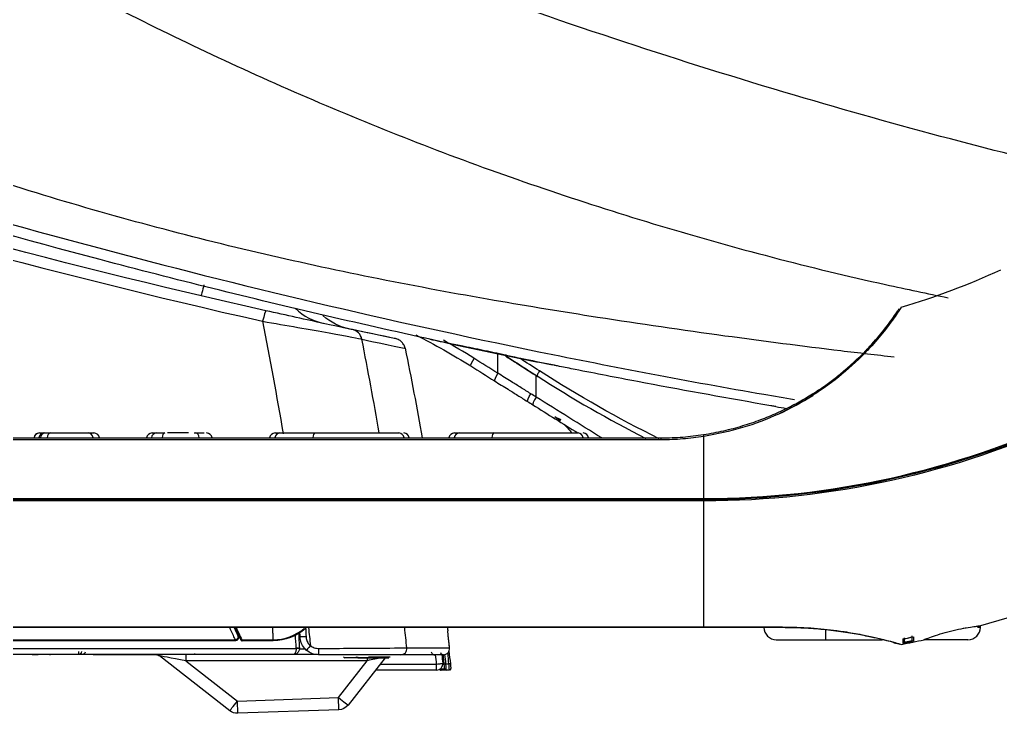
# Model space of a CAD drawing. Header units: millimetres. Extents: x 28 to 3046, y 8 to 3716.
# Drawn here: x 348.6 to 507.2, y 503.7 to 616 of the extents above; entities that cross this region are included whole.
import ezdxf

# ---------------------------------------------------------------- set-up
doc = ezdxf.new("R2010")
doc.units = ezdxf.units.MM
doc.layers.add('1LINE', color=7, linetype='CONTINUOUS')

msp = doc.modelspace()

# ---------------------------------------------------------------- linework, layer by layer
at = {"layer": '1LINE', "linetype": 'Continuous'}
for p, q in [((425.96, 558.73), (425.95, 561.91)), ((432.15, 554.86), (432.14, 558.34)), ((370.04, 549.06), (370.04, 549.06)), ((372.52, 549.07), (372.52, 549.06)), ((376.83, 549.07), (376.83, 549.06)), ((377.87, 549.07), (377.87, 549.06)), ((389.95, 549.06), (396.38, 549.06)), ((400.33, 549.07), (400.33, 549.06)), ((422.83, 549.07), (422.83, 549.06)), ((435.36, 549.07), (435.36, 549.06)), ((435.85, 549.07), (435.85, 549.06)), ((436.06, 549.07), (436.06, 549.06)), ((308.86, 548.26), (452.4, 548.26)), ((452.4, 547.94), (308.86, 547.94)), ((459.3, 538.45), (459.3, 548.49)), ((309.07, 538.45), (459.3, 538.45)), ((459.3, 538.25), (309.07, 538.25)), ((459.3, 538.05), (309.07, 538.05)), ((459.3, 538.25), (459.3, 538.45)), ((459.3, 538.05), (459.3, 538.25)), ((459.3, 517.67), (459.3, 538.05)), ((308.15, 517.67), (459.3, 517.67)), ((459.3, 517.55), (308.15, 517.55)), ((459.3, 517.55), (459.3, 517.67)), ((479, 515.6), (479, 517.18)), ((504, 517.6), (503.53, 517.6)), ((504, 517.6), (504, 517.87)), ((389.64, 515.58), (389.64, 515.58)), ((417.87, 516.97), (417.87, 517.01)), ((471, 515.6), (479, 515.6)), ((479, 515.6), (488.15, 515.6)), ((502, 515.6), (494.91, 515.6)), ((384.58, 515.43), (384.61, 515.43)), ((389.65, 515.43), (389.64, 515.43)), ((358.13, 513.69), (358.13, 513.19)), ((382.59, 504.11), (371.25, 512.97)), ((376.84, 513.36), (376.93, 513.29)), ((407.73, 512.69), (401.74, 505.03)), ((375.48, 512.19), (383.83, 505.67)), ((404.82, 512.19), (375.48, 512.19)), ((400.17, 506.24), (404.82, 512.19)), ((417.51, 511.68), (418.05, 511.68)), ((418.13, 510.67), (417.58, 510.67)), ((383.83, 505.67), (400.17, 506.24)), ((400.24, 504.26), (400.17, 506.24)), ((383.89, 503.69), (383.83, 505.67)), ((400.24, 504.26), (383.89, 503.69))]:
    msp.add_line(p, q, dxfattribs=at)
at = {"layer": '1LINE', "linetype": 'Continuous', "extrusion": (0, 0, -1)}
for centre, radius, start, end in [((-459.3, 678.25), 113.45, 245, 253.688), ((-654.59, 1751.26), 1212, 281.67107, 282.02617), ((-459.3, 678.25), 140, 245.0022, 270), ((-459.3, 678.25), 140.2, 245, 270), ((-383.53, 515.93), 0.5, 155, 269.9996), ((-459.3, 678.25), 166.4, 258.2425, 258.8404), ((-358.13, 513.69), 0.5, 180, 269.9996), ((-358.73, 513.69), 0.5, 193.3465, 269.9996), ((-370.64, 512.19), 1, 89.9996, 128), ((-400.17, 506.26), 2, 218, 268.005), ((-383.83, 505.69), 2, 268.005, 308)]:
    msp.add_arc(centre, radius, start, end, dxfattribs=at)
at = {"layer": '1LINE', "linetype": 'Continuous'}
for centre, radius, start, end in [((459.3, 678.25), 139.8, 270, 294.9978), ((459.3, 678.25), 166.5, 285.4709, 295), ((471, 517.6), 2, 180, 270), ((502, 517.6), 2, 270, 0), ((384.61, 515.63), 0.2, 205, 226.1278), ((459.3, 678.25), 166.5, 281.0556, 282.343), ((459.3, 678.25), 165.68, 281.2003, 281.2844), ((459.3, 678.25), 165.68, 281.2084, 281.8091), ((459.3, 678.25), 165.68, 281.2844, 281.6214), ((417.16, 514.17), 1, 0, 5.9576), ((459.3, 678.25), 166.2, 281.3001, 281.6902), ((403.3, 512.94), 0.25, 201.8015, 270.0004), ((416.05, 511.69), 1, 0, 6.0644)]:
    msp.add_arc(centre, radius, start, end, dxfattribs=at)
for centre, major_axis, ratio, start_param, end_param in [((388, 566.89), (-0.44, -1.95), 0.064556, 3.141593, 4.601267), ((402.01, 563.83), (-0.42, -1.96), 0.996949, 1.984307, 3.141593), ((422.38, 561.17), (-0.8, -1.27), 0.145348, 4.823666, 6.295632), ((426.23, 558.76), (-0.8, -1.27), 0.146015, 4.824086, 6.29573), ((432.74, 558.96), (-0.433, -0.673), 0.132565, 4.594453, 6.296702), ((432.41, 554.89), (-0.8, -1.27), 0.134419, 4.816869, 6.295865), ((429.87, 543.18), (-3.9, -9.21), 0.996827, 2.87027, 2.984184), ((351.84, 548.16), (0, -0.9), 1, 3.141531, 4.734766), ((351.84, 548.16), (0, -0.9), 1, 3.141531, 4.734766), ((351.84, 548.16), (0, -0.9), 1, 3.141531, 4.601036), ((351.84, 548.16), (0, 0.9), 1, 0, 1.45945), ((352.5, 548.16), (0, -0.9), 0.849097, 3.141593, 4.601034), ((352.71, 548.16), (0, 0.9), 0.801831, 0, 1.459443), ((353.61, 548.16), (0, 0.9), 0.597396, 0, 1.459442), ((359.77, 548.16), (0, 0.9), 0.801859, 4.823746, 6.283185), ((360.64, 548.16), (0, -0.9), 1, 1.68216, 3.141654), ((360.64, 548.16), (0, 0.9), 1, 4.823743, 6.283188), ((370.04, 548.16), (0, -0.9), 1, 3.141605, 4.601022), ((370.7, 548.16), (0, 0.9), 0.84904, 0, 1.45944), ((372.12, 548.16), (0, 0.9), 0.528242, 0, 1.459439), ((377.11, 548.16), (0, -0.9), 0.607577, 1.682154, 3.141593), ((378.84, 548.16), (0, 0.9), 1, 4.823743, 6.283165), ((378.84, 548.16), (0, -0.9), 1, 1.682145, 3.141595), ((389.94, 548.16), (0, 0.9), 1, 6.28318, 7.742636), ((390.72, 548.16), (0, -0.9), 0.924754, 3.141593, 4.601035), ((396.38, 548.16), (0, 0.9), 0.380448, 0, 1.459443), ((409.96, 548.16), (0, -0.9), 0.924772, 1.682153, 3.141593), ((410.74, 548.16), (0, 0.9), 1, 4.823747, 6.283175), ((418.94, 548.16), (0, 0.9), 1, 0.000014, 1.459447), ((419.74, 548.16), (0, 0.9), 0.923505, 0, 1.459442), ((425.35, 548.16), (0, -0.9), 0.383556, 3.141593, 4.601033), ((438.94, 548.16), (0, 0.9), 0.923506, 4.823744, 6.283185), ((439.74, 548.16), (0, 0.9), 1, 4.823753, 6.283186), ((452.4, 547.76), (0, 0.5), 0.004925, 5.085795, 6.283185), ((459.3, 548.3), (0.076, -0.494), 0.063383, 1.961824, 3.141593), ((383.53, 515.93), (0.453, 0.211), 0.664522, 4.381758, 6.283185), ((383.53, 515.93), (0, -0.5), 0.040432, 5.49741, 6.283186), ((384.57, 515.72), (-0.181, -0.085), 0.664605, 0, 1.240516), ((389.65, 515.93), (0, 0.5), 0.024925, 2.356112, 3.141599), ((394.98, 516.08), (-0.999, -0.044), 0.002272, 4.747879, 6.283185), ((393.37, 514.21), (-0.499, -0.026), 0.002616, 3.141593, 4.747889), ((393.37, 514.19), (-0.5, 0), 0.000781, 3.141593, 4.747977), ((395.68, 514.64), (-0.647, -0.763), 0.026759, 4.734091, 6.283185), ((396.98, 514.17), (0, -1), 0.053326, 0, 1.580944), ((410.26, 514.17), (0, -1), 0.997223, 0, 1.677548), ((417.16, 514.17), (0, -1), 0.999997, 0, 1.677201), ((375.51, 512.19), (-4.26, 0.79), 0.000598, 4.720217, 6.284334), ((375.48, 512.19), (0, -1), 0.000306, 3.140868, 4.703673), ((401.23, 512.94), (0, 0.25), 1, 2.020669, 3.142169), ((401.23, 512.94), (0, 0.25), 1, 2.020544, 3.142117), ((402.98, 512.94), (0, 0.25), 0.311229, 1.951305, 3.141595), ((403.3, 512.94), (0, 0.25), 0.103939, 1.951304, 3.141593), ((404.82, 512.19), (0, -1), 0.000306, 4.182525, 4.703673), ((404.8, 512.19), (3.02, 0.62), 0.001407, 0.730441, 1.56354), ((415.7, 513.67), (0, 0.5), 0.999996, 1.6772, 2.587732), ((415.7, 513.67), (0, 0.5), 0.999996, 2.758011, 3.141593), ((417.16, 514.17), (0, -1), 0.639245, 5.398127, 6.283185), ((416.05, 511.69), (0, -1), 0.99993, 0, 1.677044), ((416.05, 511.69), (0, -1), 0.001745, 0.0028, 1.53589), ((416.05, 511.69), (0.994, 0.106), 0.034889, 4.710436, 6.294974), ((416.79, 510.9), (0, -0.23), 0.999614, 5.017435, 6.283192), ((417.51, 511.68), (0.229, 0.024), 0.013885, 1.569311, 3.130338), ((417.58, 510.9), (0, -0.23), 0.999934, 4.818791, 6.283192), ((418.05, 511.68), (0.229, 0.024), 0.013885, 6.272035, 7.852497), ((400.17, 506.26), (1.58, -1.23), 0.00668, 4.717996, 6.283188), ((383.83, 505.69), (-1.23, -1.58), 0.005607, 0, 1.564117)]:
    msp.add_ellipse(centre, major_axis=major_axis, ratio=ratio, start_param=start_param, end_param=end_param, dxfattribs=at)
for points, knots in [([(761.81, 557.54), (756.15, 557.76), (741.74, 558.4), (719.42, 559.32), (695.76, 561.27), (674.71, 563.9), (656.23, 566.62), (640.31, 569.19), (627.63, 571.3), (617.85, 572.93), (610.66, 574.13), (604.56, 575.12), (598.65, 576.08), (592.01, 577.12), (584.21, 578.36), (573.49, 580.18), (559.38, 582.77), (541.47, 586.42), (521.08, 591.02), (498.27, 596.76), (473.08, 603.83), (446.19, 612.24), (417.77, 622.11), (387.98, 633.55), (356.44, 646.94), (324.22, 662.02), (302.77, 673.07), (292.25, 678.74)], [0, 0, 0, 0, 0.034711, 0.088301, 0.136746, 0.180041, 0.218157, 0.251073, 0.278777, 0.296882, 0.311761, 0.323413, 0.334716, 0.348427, 0.364551, 0.383095, 0.415102, 0.452465, 0.495199, 0.543315, 0.596825, 0.655737, 0.716239, 0.781554, 0.851683, 0.926624, 1, 1, 1, 1]), ([(292.81, 660.01), (294.75, 658.74), (299.1, 655.88), (308.41, 649.87), (325.81, 638.96), (351.4, 624.19), (383.48, 608.13), (417, 594.02), (452.14, 582.17), (479.66, 574.93), (495.42, 571.62), (498.8, 570.95)], [0, 0, 0, 0, 0.032088, 0.072273, 0.153898, 0.316128, 0.475287, 0.634086, 0.794383, 0.95599, 1, 1, 1, 1]), ([(490.04, 561.32), (487.18, 561.65), (478.05, 562.72), (462.06, 564.78), (443.36, 567.52), (418.46, 571.58), (387.98, 577.61), (357.22, 585.85), (332.8, 593.83), (314.41, 600.47), (299.2, 606.34), (287.75, 610.96), (282.41, 613.21), (280.04, 614.2)], [0, 0, 0, 0, 0.039531, 0.126022, 0.221232, 0.298753, 0.472379, 0.647874, 0.737097, 0.827719, 0.919109, 0.963965, 1, 1, 1, 1]), ([(290.19, 600.25), (313.36, 592.6), (336.83, 585.57), (384.36, 572.85), (408.4, 567.17), (444.71, 559.73), (456.85, 557.43), (470.65, 555.03), (472.29, 554.75), (473.94, 554.47)], [0, 0, 0, 0, 0.389484, 0.389484, 0.778968, 0.778968, 0.97371, 0.97371, 1, 1, 1, 1]), ([(435.09, 560.01), (433.54, 560.32), (432, 560.63), (428.91, 561.27), (427.37, 561.59), (422.74, 562.56), (419.66, 563.21), (410.44, 565.22), (404.3, 566.6), (385.95, 570.87), (373.77, 573.9), (337.46, 583.52), (313.52, 590.64), (289.84, 598.44)], [0, 0, 0, 0, 0.03125, 0.03125, 0.0625, 0.0625, 0.125, 0.125, 0.25, 0.25, 0.5, 0.5, 1, 1, 1, 1]), ([(378.42, 573.03), (378.31, 572.59), (378.19, 572.1), (378.02, 571.42), (377.97, 571.25), (377.96, 571.25)], [0, 0, 0, 0, 0.5, 0.5, 1, 1, 1, 1]), ([(402.43, 565.78), (402.17, 565.84), (400.42, 566.21), (395.12, 567.36), (391.77, 568.1), (388.44, 568.85)], [0, 0, 0, 0, 0.5, 0.5, 1, 1, 1, 1]), ([(393.13, 569.27), (393.16, 569.24), (393.19, 569.21), (394.52, 567.98), (396.14, 567.14), (397.87, 566.76)], [0, 0, 0, 0, 0.024123, 0.024123, 1, 1, 1, 1]), ([(486.15, 563.11), (487, 564.02), (488.73, 566.08), (490.18, 568.11), (490.64, 568.79), (490.73, 568.94)], [0, 0, 0, 0, 0.337412, 0.787117, 1, 1, 1, 1]), ([(491.02, 569.14), (490.92, 568.98), (490.46, 568.27), (489.02, 566.22), (487.28, 564.11), (486.44, 563.18)], [0, 0, 0, 0, 0.218075, 0.664371, 1, 1, 1, 1]), ([(490.88, 569.16), (490.88, 569.16), (490.88, 569.16), (490.83, 569.08), (490.73, 568.93)], [0, 0, 0, 0, 0.00632, 1, 1, 1, 1]), ([(491.16, 569.37), (491.16, 569.37), (491.16, 569.37), (491.11, 569.29), (491.02, 569.14)], [0, 0, 0, 0, 0.007193, 1, 1, 1, 1]), ([(387.92, 567.14), (391.78, 566.47), (395.64, 565.79), (401.68, 564.71), (403.66, 564.34), (403.97, 564.23)], [0, 0, 0, 0, 0.5, 0.5, 1, 1, 1, 1]), ([(410.96, 562.77), (410.92, 562.99), (410.83, 563.2), (410.6, 563.58), (410.45, 563.76), (410.11, 564.04), (409.91, 564.16), (409.6, 564.27), (409.51, 564.3), (409.41, 564.32)], [0, 0, 0, 0, 0.290266, 0.290266, 0.580532, 0.580532, 0.870799, 0.870799, 1, 1, 1, 1]), ([(414.98, 564.23), (416.09, 563.99), (417.2, 563.75), (421.04, 562.92), (423.78, 562.34), (429.27, 561.19), (432.02, 560.63), (434.76, 560.07)], [0, 0, 0, 0, 0.16814, 0.16814, 0.58407, 0.58407, 1, 1, 1, 1]), ([(459.22, 548.79), (460.32, 548.98), (462.48, 549.36), (465.56, 550.2), (468.44, 551.17), (471.1, 552.27), (473.55, 553.45), (475.79, 554.7), (477.82, 555.98), (479.66, 557.27), (482.38, 559.38), (484.27, 561.15), (485.5, 562.42)], [0, 0, 0, 0, 0.10622, 0.207655, 0.30439, 0.396522, 0.484164, 0.567447, 0.646525, 0.721577, 0.792812, 1, 1, 1, 1]), ([(485.78, 562.47), (485.78, 562.47), (484.56, 561.17), (481.84, 558.59), (477.82, 555.64), (475.25, 554.13), (474.38, 553.65)], [0, 0, 0, 0, 0.001153, 0.418163, 0.806527, 1, 1, 1, 1]), ([(485.5, 562.42), (485.5, 562.42), (485.73, 562.65), (485.95, 562.88), (486.15, 563.11)], [0, 0, 0, 0, 0.019037, 1, 1, 1, 1]), ([(427.2, 561.52), (427.28, 561.47), (427.35, 561.42), (427.97, 561.02), (428.51, 560.67), (429.87, 559.8), (430.68, 559.28), (431.71, 558.62), (431.93, 558.48), (432.14, 558.34)], [0, 0, 0, 0, 0.04631, 0.04631, 0.374951, 0.374951, 0.867915, 0.867915, 1, 1, 1, 1]), ([(470.91, 553.33), (470.91, 553.33), (470.91, 553.33), (470.91, 553.33), (470.9, 553.33), (470.9, 553.33), (470.9, 553.33), (470.84, 553.34), (470.79, 553.35), (470.52, 553.4), (470.31, 553.43), (469.68, 553.54), (469.25, 553.61), (462.06, 554.86), (455.31, 556.09), (445.19, 558.01), (441.82, 558.67), (437.61, 559.5), (436.77, 559.67), (435.72, 559.88), (435.51, 559.92), (435.24, 559.98), (435.19, 559.99), (435.13, 560), (435.11, 560), (435.1, 560.01), (435.09, 560.01), (435.09, 560.01), (435.09, 560.01), (435.09, 560.01)], [0, 0, 0, 0, 0.000002, 0.000002, 0.000086, 0.000086, 0.000362, 0.000362, 0.004779, 0.004779, 0.022448, 0.022448, 0.057785, 0.057785, 0.623218, 0.623218, 0.905902, 0.905902, 0.97657, 0.97657, 0.994237, 0.994237, 0.998654, 0.998654, 0.999758, 0.999758, 0.999998, 0.999998, 1, 1, 1, 1]), ([(431.29, 555.4), (430.76, 555.73), (430.24, 556.06), (429.19, 556.71), (428.66, 557.04), (427.41, 557.82), (426.69, 558.28), (425.96, 558.73), (425.96, 558.73), (425.96, 558.73)], [0, 0, 0, 0, 0.295379, 0.295379, 0.590756, 0.590756, 0.999991, 0.999991, 1, 1, 1, 1]), ([(425.44, 557.48), (426.16, 557.03), (426.89, 556.58), (428.13, 555.8), (428.66, 555.47), (429.7, 554.81), (430.22, 554.49), (430.75, 554.16)], [0, 0, 0, 0, 0.409247, 0.409247, 0.704623, 0.704623, 1, 1, 1, 1]), ([(432.4, 558.22), (432.39, 558.23), (432.39, 558.23), (432.36, 558.23), (432.33, 558.23), (432.31, 558.23)], [0, 0, 0, 0, 0.09646, 0.09646, 1, 1, 1, 1]), ([(432.15, 554.86), (432.15, 554.86), (432.15, 554.86), (431.87, 555.04), (431.58, 555.22), (431.29, 555.4)], [0, 0, 0, 0, 0.000058, 0.000058, 1, 1, 1, 1]), ([(474.38, 553.65), (473.4, 553.11), (470.55, 551.68), (465.55, 549.73), (461.4, 548.91), (459.3, 548.49)], [0, 0, 0, 0, 0.213963, 0.601997, 1, 1, 1, 1]), ([(471.2, 552.05), (471.24, 552.07), (473.23, 552.98), (475.17, 554.03), (476.96, 555.17), (476.98, 555.18)], [0, 0, 0, 0, 0.020683, 0.987127, 1, 1, 1, 1]), ([(436.62, 550.49), (436.75, 550.37), (437.16, 549.98), (437.58, 549.49), (437.83, 549.15)], [0, 0, 0, 0, 0.338627, 1, 1, 1, 1]), ([(351.84, 549.06), (351.84, 549.06), (351.84, 549.06), (351.86, 549.06), (351.96, 549.06), (352.31, 549.06), (352.58, 549.06), (353.11, 549.06), (353.35, 549.06), (353.61, 549.06)], [0, 0, 0, 0, 0.000015, 0.000015, 0.375269, 0.375269, 0.754025, 0.754025, 1, 1, 1, 1]), ([(353.61, 549.06), (354.01, 549.06), (354.46, 549.06), (355.39, 549.06), (355.89, 549.06), (356.88, 549.06), (357.37, 549.06), (358.29, 549.06), (358.73, 549.06), (359.35, 549.06), (359.57, 549.06), (359.77, 549.06)], [0, 0, 0, 0, 0.21451, 0.21451, 0.429088, 0.429088, 0.64342, 0.64342, 0.859677, 0.859677, 1, 1, 1, 1]), ([(359.77, 549.06), (360.06, 549.06), (360.29, 549.06), (360.57, 549.06), (360.64, 549.06), (360.64, 549.06)], [0, 0, 0, 0, 0.526656, 0.526656, 1, 1, 1, 1]), ([(370.07, 549.06), (370.07, 549.06), (370.07, 549.06), (370.13, 549.06), (370.27, 549.06), (370.7, 549.06), (371, 549.06), (371.58, 549.06), (371.84, 549.06), (372.12, 549.06)], [0, 0, 0, 0, 0.000005, 0.000005, 0.375263, 0.375263, 0.754026, 0.754026, 1, 1, 1, 1]), ([(370.95, 549.06), (371.24, 549.06), (371.61, 549.06), (372.03, 549.06), (372.04, 549.06), (372.05, 549.06)], [0, 0, 0, 0, 0.976569, 0.976569, 1, 1, 1, 1]), ([(396.38, 549.06), (398.92, 549.06), (401.83, 549.06), (406.84, 549.06), (408.91, 549.06), (409.96, 549.06)], [0, 0, 0, 0, 0.5, 0.5, 1, 1, 1, 1]), ([(418.95, 549.06), (418.95, 549.06), (419.21, 549.06), (420.76, 549.06), (422.81, 549.06), (425.35, 549.06)], [0, 0, 0, 0, 0.333476, 0.333476, 1, 1, 1, 1]), ([(425.35, 549.06), (427.89, 549.06), (430.8, 549.06), (435.82, 549.06), (437.89, 549.06), (438.94, 549.06)], [0, 0, 0, 0, 0.5, 0.5, 1, 1, 1, 1]), ([(452.4, 548.26), (453.56, 548.28), (455.84, 548.34), (458.1, 548.64), (459.22, 548.79)], [0, 0, 0, 0, 0.507118, 1, 1, 1, 1]), ([(459.3, 548.49), (458.15, 548.33), (455.87, 548.02), (453.56, 547.96), (452.4, 547.94)], [0, 0, 0, 0, 0.499116, 1, 1, 1, 1]), ([(383.51, 515.58), (383.41, 515.8), (383.3, 516.03), (383, 516.69), (382.79, 517.12), (382.59, 517.55)], [0, 0, 0, 0, 0.342458, 0.342458, 1, 1, 1, 1]), ([(384.38, 515.63), (384.19, 516.04), (384, 516.45), (383.7, 517.09), (383.6, 517.32), (383.49, 517.55)], [0, 0, 0, 0, 0.641282, 0.641282, 1, 1, 1, 1]), ([(383.64, 517.55), (383.77, 517.26), (383.91, 516.97), (384.22, 516.32), (384.39, 515.95), (384.56, 515.58)], [0, 0, 0, 0, 0.439161, 0.439161, 1, 1, 1, 1]), ([(459.3, 517.67), (461.44, 517.67), (465.68, 517.67), (469.91, 517.66), (472.01, 517.66)], [0, 0, 0, 0, 0.504144, 1, 1, 1, 1]), ([(484.62, 516.37), (483.73, 516.54), (481.8, 516.87), (478.69, 517.25), (475.37, 517.5), (473.12, 517.54), (471.98, 517.55)], [0, 0, 0, 0, 0.240896, 0.499207, 0.744586, 1, 1, 1, 1]), ([(472.01, 517.66), (472.78, 517.65), (474.31, 517.63), (476.56, 517.51), (478.72, 517.32), (480.11, 517.16), (480.78, 517.07)], [0, 0, 0, 0, 0.256585, 0.508464, 0.757572, 1, 1, 1, 1]), ([(494.98, 515.64), (494.98, 515.64), (494.85, 515.59), (494.84, 515.58), (495.48, 515.84), (496.7, 516.28), (498.29, 516.78), (500.06, 517.23), (501.75, 517.55), (503.06, 517.73), (503.69, 517.8), (503.79, 517.81), (503.79, 517.81)], [0, 0, 0, 0, 0.000274, 0.1166, 0.233216, 0.350256, 0.467905, 0.584989, 0.701888, 0.818447, 0.935327, 1, 1, 1, 1]), ([(503.73, 517.8), (503.73, 517.8), (503.69, 517.8), (503.64, 517.79), (503.57, 517.79)], [0, 0, 0, 0, 0.024639, 1, 1, 1, 1]), ([(337.56, 515.58), (342.32, 515.58), (347.07, 515.58), (354.61, 515.58), (357.4, 515.58), (364.95, 515.58), (369.7, 515.58), (374.51, 515.58), (374.56, 515.58), (377.12, 515.58), (379.62, 515.58), (382.59, 515.58), (383.05, 515.58), (383.51, 515.58)], [0, 0, 0, 0, 0.310561, 0.310561, 0.492588, 0.492588, 0.803115, 0.803115, 0.80638, 0.80638, 0.969775, 0.969775, 1, 1, 1, 1]), ([(383.88, 515.58), (383.88, 515.57), (383.87, 515.57), (383.83, 515.53), (383.8, 515.5), (383.76, 515.48)], [0, 0, 0, 0, 0.13485, 0.13485, 1, 1, 1, 1]), ([(384.43, 515.54), (384.43, 515.54), (384.42, 515.55), (384.42, 515.55), (384.42, 515.56), (384.4, 515.59), (384.39, 515.61), (384.38, 515.63)], [0, 0, 0, 0, 0.158918, 0.158918, 0.580266, 0.580266, 1, 1, 1, 1]), ([(384.56, 515.58), (384.57, 515.53), (384.6, 515.45), (384.6, 515.44), (384.61, 515.43)], [0, 0, 0, 0, 0.517837, 1, 1, 1, 1]), ([(395.04, 513.88), (394.78, 514.1), (394.56, 514.36), (394.22, 514.94), (394.1, 515.26), (394.01, 515.74), (393.99, 515.89), (393.98, 516.04)], [0, 0, 0, 0, 0.410042, 0.410042, 0.820133, 0.820133, 1, 1, 1, 1]), ([(394.95, 516.08), (394.95, 515.98), (394.96, 515.88), (395.02, 515.57), (395.11, 515.35), (395.33, 514.96), (395.48, 514.79), (395.65, 514.64)], [0, 0, 0, 0, 0.179833, 0.179833, 0.589894, 0.589894, 1, 1, 1, 1]), ([(418.12, 514.59), (418.11, 514.73), (418.04, 515.38), (417.96, 516.12), (417.92, 516.55), (417.91, 516.67)], [0, 0, 0, 0, 0.148769, 0.713643, 1, 1, 1, 1]), ([(480.78, 517.07), (481.18, 517.02), (482.59, 516.82), (483.92, 516.59), (484.83, 516.41)], [0, 0, 0, 0, 0.281, 1, 1, 1, 1]), ([(485.78, 516.14), (485.41, 516.22), (485.02, 516.3), (484.62, 516.37), (484.62, 516.37)], [0, 0, 0, 0, 0.981022, 1, 1, 1, 1]), ([(484.83, 516.41), (484.84, 516.41), (485.22, 516.33), (485.6, 516.26), (485.97, 516.18)], [0, 0, 0, 0, 0.012022, 1, 1, 1, 1]), ([(490.99, 514.85), (490.98, 514.86), (490.65, 514.95), (489.09, 515.39), (487.14, 515.86), (485.78, 516.14)], [0, 0, 0, 0, 0.269615, 0.554976, 1, 1, 1, 1]), ([(485.97, 516.18), (487.35, 515.89), (489.32, 515.39), (490.47, 515.06), (490.77, 514.97), (490.77, 514.97)], [0, 0, 0, 0, 0.610212, 0.998919, 1, 1, 1, 1]), ([(491.5, 515), (491.5, 515.06), (491.5, 515.16), (491.5, 515.4), (491.5, 515.55), (491.5, 515.73)], [0, 0, 0, 0, 0.5, 0.5, 1, 1, 1, 1]), ([(491.66, 515.88), (491.66, 515.73), (491.66, 515.6), (491.66, 515.38), (491.66, 515.3), (491.66, 515.23)], [0, 0, 0, 0, 0.5, 0.5, 1, 1, 1, 1]), ([(492.96, 515.56), (492.96, 515.61), (492.96, 515.69), (492.96, 515.89), (492.96, 516.04), (492.96, 516.22), (492.96, 516.22), (492.96, 516.22)], [0, 0, 0, 0, 0.435534, 0.435534, 0.999942, 0.999942, 1, 1, 1, 1]), ([(493.2, 516.08), (493.2, 515.88), (493.2, 515.71), (493.2, 515.51), (493.2, 515.44), (493.2, 515.37), (493.2, 515.36), (493.2, 515.35)], [0, 0, 0, 0, 0.559017, 0.559017, 0.892791, 0.892791, 1, 1, 1, 1]), ([(321.09, 514.19), (322.78, 514.19), (324.47, 514.19), (335.79, 514.19), (345.42, 514.19), (361.48, 514.19), (367.9, 514.19), (380.67, 514.19), (387.01, 514.19), (393.35, 514.19)], [0, 0, 0, 0, 0.070171, 0.070171, 0.470233, 0.470233, 0.73693, 0.73693, 1, 1, 1, 1]), ([(383.53, 515.43), (383.07, 515.43), (382.6, 515.43), (379.63, 515.43), (377.12, 515.43), (374.57, 515.43), (374.52, 515.43), (369.71, 515.43), (364.96, 515.43), (357.42, 515.43), (354.63, 515.43), (347.09, 515.43), (342.34, 515.43), (337.58, 515.43)], [0, 0, 0, 0, 0.030225, 0.030225, 0.193854, 0.193854, 0.197119, 0.197119, 0.507412, 0.507412, 0.689439, 0.689439, 1, 1, 1, 1]), ([(384.46, 515.5), (384.47, 515.49), (384.49, 515.47), (384.52, 515.45), (384.56, 515.43), (384.59, 515.43), (384.61, 515.43)], [0, 0, 0, 0, 0.250788, 0.504591, 0.755985, 1, 1, 1, 1]), ([(393.35, 514.19), (393.35, 514.1), (393.34, 514.01), (393.32, 513.85), (393.31, 513.77), (393.26, 513.61), (393.23, 513.52), (393.14, 513.36), (393.08, 513.28), (393, 513.22), (392.97, 513.21), (392.94, 513.2), (392.92, 513.19), (392.9, 513.19), (392.9, 513.19), (392.89, 513.19), (392.88, 513.19), (392.88, 513.19), (392.88, 513.19), (392.87, 513.19), (392.87, 513.19), (392.87, 513.19), (392.87, 513.19), (392.87, 513.19)], [0, 0, 0, 0, 0.156688, 0.156688, 0.305521, 0.305521, 0.504285, 0.504285, 0.781379, 0.781379, 0.886283, 0.886283, 0.939273, 0.939273, 0.967344, 0.967344, 0.982399, 0.982399, 0.990502, 0.990502, 0.996169, 0.996169, 1, 1, 1, 1]), ([(393.87, 514.19), (393.87, 514.1), (393.86, 514.01), (393.81, 513.85), (393.78, 513.77), (393.69, 513.61), (393.62, 513.52), (393.46, 513.37), (393.35, 513.3), (393.23, 513.26), (393.22, 513.25), (393.16, 513.23), (393.1, 513.21), (393.02, 513.2), (392.99, 513.19), (392.95, 513.19), (392.93, 513.19), (392.91, 513.19), (392.9, 513.19), (392.89, 513.19), (392.89, 513.19), (392.88, 513.19), (392.88, 513.19), (392.87, 513.19), (392.87, 513.19), (392.87, 513.19)], [0, 0, 0, 0, 0.156924, 0.156924, 0.305979, 0.305979, 0.505039, 0.505039, 0.740447, 0.740447, 0.765915, 0.765915, 0.879279, 0.879279, 0.935661, 0.935661, 0.96542, 0.96542, 0.981365, 0.981365, 0.989945, 0.989945, 0.996163, 0.996163, 1, 1, 1, 1]), ([(395.65, 514.64), (395.83, 514.5), (396.04, 514.38), (396.51, 514.22), (396.77, 514.18), (397.03, 514.18)], [0, 0, 0, 0, 0.472195, 0.472195, 1, 1, 1, 1]), ([(397.03, 514.18), (400.67, 514.2), (404.16, 514.23), (409.35, 514.26), (410.98, 514.27), (411.25, 514.28)], [0, 0, 0, 0, 0.5, 0.5, 1, 1, 1, 1]), ([(490.03, 515.12), (490.22, 515.07), (490.39, 515.03), (490.53, 514.99), (490.53, 514.99)], [0, 0, 0, 0, 0.995579, 1, 1, 1, 1]), ([(491.86, 515.25), (491.85, 515.23), (491.85, 515.22), (491.83, 515.2), (491.83, 515.19), (491.82, 515.17), (491.8, 515.15), (491.74, 515.11), (491.71, 515.08), (491.62, 515.03), (491.56, 515.01), (491.5, 515), (491.5, 515), (491.5, 515)], [0, 0, 0, 0, 0.119925, 0.119925, 0.142965, 0.142965, 0.306574, 0.306574, 0.598497, 0.598497, 0.991758, 0.991758, 1, 1, 1, 1]), ([(491.5, 515), (491.5, 515), (491.5, 515), (491.53, 515.01), (491.56, 515.03), (491.6, 515.07), (491.62, 515.09), (491.64, 515.14), (491.65, 515.15), (491.65, 515.18), (491.65, 515.18), (491.66, 515.2), (491.66, 515.22), (491.66, 515.23)], [0, 0, 0, 0, 0.008226, 0.008226, 0.400753, 0.400753, 0.692677, 0.692677, 0.856622, 0.856622, 0.879696, 0.879696, 1, 1, 1, 1]), ([(493.2, 515.35), (493.2, 515.35), (493.2, 515.35), (493.19, 515.34), (493.18, 515.34), (493.14, 515.35), (493.11, 515.35), (493.06, 515.38), (493.04, 515.39), (493.01, 515.42), (493, 515.43), (492.98, 515.46), (492.98, 515.48), (492.97, 515.5)], [0, 0, 0, 0, 0.007875, 0.007875, 0.138079, 0.138079, 0.454131, 0.454131, 0.686846, 0.686846, 0.842591, 0.842591, 1, 1, 1, 1]), ([(392.87, 513.19), (386.7, 513.19), (380.54, 513.19), (367.95, 513.19), (361.53, 513.19), (345.48, 513.19), (335.85, 513.19), (324.69, 513.19), (323.16, 513.19), (321.63, 513.19)], [0, 0, 0, 0, 0.259434, 0.259434, 0.529808, 0.529808, 0.935387, 0.935387, 1, 1, 1, 1]), ([(350.62, 513.19), (350.65, 513.19), (350.7, 513.19), (350.83, 513.19), (350.91, 513.19), (351.09, 513.19), (351.19, 513.19), (351.37, 513.19), (351.46, 513.19), (351.58, 513.19), (351.61, 513.19), (351.64, 513.19)], [0, 0, 0, 0, 0.190629, 0.190629, 0.448972, 0.448972, 0.716356, 0.716356, 0.926593, 0.926593, 1, 1, 1, 1]), ([(353.44, 513.19), (353.48, 513.19), (353.51, 513.19), (353.59, 513.19), (353.61, 513.19), (353.6, 513.19)], [0, 0, 0, 0, 0.402858, 0.402858, 1, 1, 1, 1]), ([(360.68, 513.17), (360.61, 513.17), (360.54, 513.18), (360.46, 513.19), (360.46, 513.19), (360.46, 513.19)], [0, 0, 0, 0, 0.992923, 0.992923, 1, 1, 1, 1]), ([(396.77, 513.19), (396.2, 513.19), (395.62, 513.19), (394.32, 513.19), (393.59, 513.19), (392.87, 513.19)], [0, 0, 0, 0, 0.451528, 0.451528, 1, 1, 1, 1]), ([(396.98, 513.17), (396.61, 513.17), (396.24, 513.24), (395.59, 513.49), (395.29, 513.66), (395.04, 513.88)], [0, 0, 0, 0, 0.523359, 0.523359, 1, 1, 1, 1]), ([(410.26, 513.17), (410, 513.17), (408.49, 513.17), (403.64, 513.17), (400.38, 513.17), (396.98, 513.17)], [0, 0, 0, 0, 0.5, 0.5, 1, 1, 1, 1]), ([(402.98, 512.69), (402.71, 512.69), (402.45, 512.69), (402, 512.69), (401.8, 512.69), (401.49, 512.69), (401.37, 512.69), (401.25, 512.69), (401.23, 512.69), (401.23, 512.69)], [0, 0, 0, 0, 0.269142, 0.269142, 0.537769, 0.537769, 0.806505, 0.806505, 1, 1, 1, 1]), ([(403.3, 512.69), (403.3, 512.69), (403.3, 512.69), (403.28, 512.69), (403.26, 512.69), (403.2, 512.69), (403.17, 512.69), (403.08, 512.69), (403.03, 512.69), (402.98, 512.69)], [0, 0, 0, 0, 0.191473, 0.191473, 0.454556, 0.454556, 0.7277, 0.7277, 1, 1, 1, 1]), ([(403.3, 512.69), (404.57, 512.69), (405.88, 512.69), (407.77, 512.69), (408.33, 512.69), (408.33, 512.69), (407.78, 512.69), (405.87, 512.69), (404.58, 512.69), (403.3, 512.69)], [0, 0, 0, 0, 0.25, 0.25, 0.5, 0.5, 0.75, 0.75, 1, 1, 1, 1]), ([(405.02, 512.84), (405.74, 512.84), (406.42, 512.84), (407.98, 512.84), (408.56, 512.84), (408.56, 512.84), (408.56, 512.84), (408.56, 512.84)], [0, 0, 0, 0, 0.359523, 0.359523, 0.999798, 0.999798, 1, 1, 1, 1]), ([(417.28, 511.65), (417.26, 511.81), (417.25, 511.96), (417.19, 512.47), (417.16, 512.82), (417.12, 513.18)], [0, 0, 0, 0, 0.299636, 0.299636, 1, 1, 1, 1]), ([(406.92, 511.65), (409.49, 511.65), (412.06, 511.65), (415.11, 511.65), (415.58, 511.65), (416.06, 511.65)], [0, 0, 0, 0, 0.844708, 0.844708, 1, 1, 1, 1]), ([(416.56, 510.87), (416.66, 510.87), (416.76, 510.87), (416.93, 510.87), (417.01, 510.87), (417.19, 510.87), (417.28, 510.87), (417.36, 510.87)], [0, 0, 0, 0, 0.27282, 0.27282, 0.545639, 0.545639, 1, 1, 1, 1]), ([(416.57, 510.84), (416.57, 510.84), (416.57, 510.83), (416.58, 510.8), (416.6, 510.76), (416.65, 510.71), (416.71, 510.68), (416.76, 510.67), (416.79, 510.67)], [0, 0, 0, 0, 0.077026, 0.209516, 0.35318, 0.545425, 0.764555, 1, 1, 1, 1]), ([(417.36, 510.87), (417.36, 510.87), (417.36, 510.89), (417.35, 510.95), (417.35, 510.99), (417.34, 511.09), (417.33, 511.16), (417.32, 511.31), (417.31, 511.39), (417.29, 511.53), (417.29, 511.59), (417.28, 511.65)], [0, 0, 0, 0, 0.211431, 0.211431, 0.422843, 0.422843, 0.634648, 0.634648, 0.847535, 0.847535, 1, 1, 1, 1]), ([(417.51, 511.68), (417.52, 511.6), (417.52, 511.52), (417.54, 511.33), (417.55, 511.23), (417.56, 511.04), (417.57, 510.95), (417.58, 510.82), (417.58, 510.76), (417.58, 510.69), (417.59, 510.67), (417.58, 510.67)], [0, 0, 0, 0, 0.152278, 0.152278, 0.364998, 0.364998, 0.576794, 0.576794, 0.78835, 0.78835, 1, 1, 1, 1]), ([(418.13, 510.67), (418.13, 510.67), (418.13, 510.69), (418.12, 510.76), (418.12, 510.82), (418.11, 510.95), (418.1, 511.04), (418.09, 511.23), (418.08, 511.33), (418.07, 511.52), (418.06, 511.6), (418.05, 511.68)], [0, 0, 0, 0, 0.211649, 0.211649, 0.423206, 0.423206, 0.635001, 0.635001, 0.847721, 0.847721, 1, 1, 1, 1]), ([(418.24, 510.7), (418.24, 510.7), (418.27, 510.71), (418.3, 510.75), (418.33, 510.79), (418.35, 510.83), (418.36, 510.86), (418.36, 510.89), (418.36, 510.9), (418.36, 510.91), (418.36, 510.93), (418.36, 510.95), (418.35, 510.96)], [0, 0, 0, 0, 0.04907, 0.19013, 0.30938, 0.409306, 0.487411, 0.540459, 0.588597, 0.660219, 0.827736, 1, 1, 1, 1]), ([(418.28, 511.7), (418.29, 511.64), (418.29, 511.58), (418.31, 511.44), (418.32, 511.35), (418.33, 511.21), (418.34, 511.14), (418.35, 511.04), (418.35, 510.99), (418.35, 510.96), (418.35, 510.96), (418.35, 510.96)], [0, 0, 0, 0, 0.190556, 0.190556, 0.45663, 0.45663, 0.721363, 0.721363, 0.985626, 0.985626, 1, 1, 1, 1]), ([(416.05, 510.69), (415.39, 510.69), (414.72, 510.69), (411.42, 510.69), (408.79, 510.69), (406.16, 510.69)], [0, 0, 0, 0, 0.20223, 0.20223, 1, 1, 1, 1]), ([(417.58, 510.67), (417.51, 510.67), (417.42, 510.67), (417.24, 510.67), (417.16, 510.67), (416.99, 510.67), (416.89, 510.67), (416.79, 510.67)], [0, 0, 0, 0, 0.454361, 0.454361, 0.72718, 0.72718, 1, 1, 1, 1])]:
    msp.add_open_spline(points, degree=3, knots=knots, dxfattribs=at)
for points, degree in [([(388.44, 568.85), (353.71, 576.66), (319.54, 585.96), (285.96, 596.68)], 3), ([(285.18, 595.21), (318.84, 584.4), (353.1, 575.02), (387.92, 567.14)], 3), ([(402.06, 565.86), (400.43, 566.21), (398.89, 566.97), (397.64, 568.05)], 3), ([(402.06, 565.86), (400.43, 566.21), (398.89, 566.97), (397.64, 568.05)], 3), ([(387.92, 567.14), (389.07, 561.1), (390.22, 555.04), (391.22, 548.94)], 3), ([(409.41, 564.32), (409.4, 564.32), (407.08, 564.79), (402.43, 565.78)], 3), ([(412.72, 564.93), (415.75, 563.38), (418.7, 561.7), (421.58, 559.9)], 3), ([(406.76, 549.07), (405.91, 554.15), (404.97, 559.2), (403.97, 564.23)], 3), ([(403.97, 564.23), (408.63, 563.24), (410.96, 562.77), (410.96, 562.77)], 3), ([(422.1, 561.14), (420.48, 562.16), (418.83, 563.14), (417.15, 564.08)], 3), ([(486.44, 563.18), (486.23, 562.94), (486.01, 562.71), (485.78, 562.47)], 3), ([(410.96, 562.77), (411.96, 557.94), (412.88, 553.11), (413.72, 548.26)], 3), ([(410.96, 562.77), (411.96, 557.94), (412.88, 553.11), (413.72, 548.26)], 3), ([(427.36, 561.63), (420.29, 563.1)], 1), ([(485.77, 562.45), (485.94, 562.63), (486.11, 562.81), (486.27, 562.99)], 3), ([(425.96, 558.73), (424.67, 559.53), (423.39, 560.34), (422.1, 561.14)], 3), ([(427.41, 561.43), (429.07, 560.36), (430.73, 559.29), (432.4, 558.22)], 3), ([(427.41, 561.43), (429.04, 560.38), (430.67, 559.33), (432.31, 558.28)], 3), ([(432.7, 559.09), (431.63, 559.78), (430.56, 560.46), (429.5, 561.15)], 3), ([(421.58, 559.9), (422.87, 559.09), (424.15, 558.29), (425.44, 557.48)], 3), ([(452.06, 548.13), (445.42, 551.41), (438.96, 555.07), (432.7, 559.09)], 3), ([(432.14, 558.34), (432.2, 558.3), (432.25, 558.27), (432.31, 558.23)], 3), ([(432.31, 558.28), (438.02, 554.61), (443.88, 551.24), (449.9, 548.19)], 3), ([(430.75, 554.16), (430.66, 554.2), (430.9, 554.78), (431.29, 555.4)], 3), ([(430.75, 554.16), (431.04, 553.98), (431.33, 553.8), (431.61, 553.62)], 3), ([(431.61, 553.62), (434.04, 552.1), (436.47, 550.58), (438.9, 549.06)], 3), ([(442.76, 548.26), (439.22, 550.47), (435.68, 552.67), (432.15, 554.86)], 3), ([(470.95, 553.32), (471.52, 553.23), (472.08, 553.13), (472.65, 553.03)], 3), ([(435.16, 551.66), (435.51, 551.51), (435.84, 551.37), (436.16, 551.24)], 3), ([(352.5, 549.06), (352.66, 549.06), (352.85, 549.06), (353.06, 549.06)], 3), ([(357.76, 549.07), (357.76, 549.06)], 1), ([(372.92, 549.07), (372.78, 549.07), (372.6, 549.07), (372.52, 549.07)], 3), ([(375.93, 549.07), (375.93, 549.07), (372.92, 549.07), (372.92, 549.07)], 3), ([(372.92, 549.07), (372.92, 549.06)], 1), ([(375.93, 549.07), (375.93, 549.06)], 1), ([(376.84, 549.06), (376.94, 549.06), (377.03, 549.06), (377.11, 549.06)], 3), ([(377.1, 549.07), (377.56, 549.07), (377.83, 549.07), (377.87, 549.07)], 3), ([(377.87, 549.07), (378.18, 549.07), (378.42, 549.07), (378.48, 549.07)], 3), ([(383.32, 517.55), (383.54, 517.08), (383.76, 516.61), (383.98, 516.14)], 3), ([(389.64, 515.58), (389.56, 517.55)], 1), ([(389.64, 515.58), (391.45, 515.58), (393.25, 516.25), (394.62, 517.42)], 3), ([(394.8, 517.38), (393.39, 516.14), (391.54, 515.43), (389.65, 515.43)], 3), ([(394.88, 517.55), (394.9, 517.06), (394.92, 516.57), (394.95, 516.08)], 3), ([(395.34, 517.55), (395.44, 516.58), (395.55, 515.61), (395.65, 514.64)], 3), ([(411.25, 514.28), (411.13, 515.37), (411.02, 516.46), (410.9, 517.55)], 3), ([(417.81, 517.55), (417.83, 517.37), (417.85, 517.19), (417.87, 517.01)], 3), ([(471.98, 517.55), (467.76, 517.55), (463.53, 517.55), (459.3, 517.55)], 3), ([(472.01, 517.66), (472, 517.59), (471.99, 517.55), (471.98, 517.55)], 3), ([(501.35, 517.47), (501.47, 517.49), (501.58, 517.51), (501.69, 517.53)], 3), ([(384.03, 515.99), (384.03, 515.95), (384.03, 515.91), (384.03, 515.87)], 3), ([(384.56, 515.58), (386.25, 515.58), (387.94, 515.58), (389.64, 515.58)], 3), ([(393.35, 514.21), (393.31, 514.95), (393.27, 515.69), (393.23, 516.43)], 3), ([(393.74, 516.71), (393.78, 515.89), (393.82, 515.06), (393.87, 514.24)], 3), ([(393.98, 516.04), (393.97, 516.3), (393.96, 516.57), (393.95, 516.83)], 3), ([(418.15, 514.27), (417.99, 515.89), (417.87, 517.01), (417.87, 517.01)], 3), ([(492.97, 515.5), (492.96, 515.52), (492.96, 515.54), (492.96, 515.56)], 3), ([(389.64, 515.43), (387.96, 515.43), (386.29, 515.43), (384.61, 515.43)], 3), ([(393.35, 514.19), (393.35, 514.2), (393.35, 514.2), (393.35, 514.21)], 3), ([(393.87, 514.24), (393.87, 514.22), (393.87, 514.2), (393.87, 514.19)], 3), ([(393.87, 514.14), (394.19, 514.14), (394.52, 514.14), (394.84, 514.14)], 3), ([(411.25, 514.28), (415.7, 514.27), (418.01, 514.27), (418.15, 514.27)], 3), ([(490.77, 514.97), (491.07, 514.89), (491.22, 514.84), (491.23, 514.84)], 3), ([(370.72, 513.17), (367.37, 513.17), (364.03, 513.17), (360.68, 513.17)], 3), ([(417.16, 513.17), (417.01, 513.17), (414.7, 513.17), (410.26, 513.17)], 3), ([(416.06, 511.65), (416, 512.16), (415.95, 512.66), (415.9, 513.17)], 3), ([(416.9, 513.17), (416.95, 512.71), (417, 512.25), (417.05, 511.79)], 3), ([(417.35, 513.21), (417.4, 512.7), (417.46, 512.19), (417.51, 511.68)], 3), ([(418.05, 511.68), (417.99, 512.27), (417.93, 512.87), (417.86, 513.46)], 3), ([(418.06, 513.76), (418.13, 513.07), (418.21, 512.39), (418.28, 511.7)], 3)]:
    msp.add_open_spline(points, degree=degree, dxfattribs=at)

doc.saveas('drawing.dxf')
